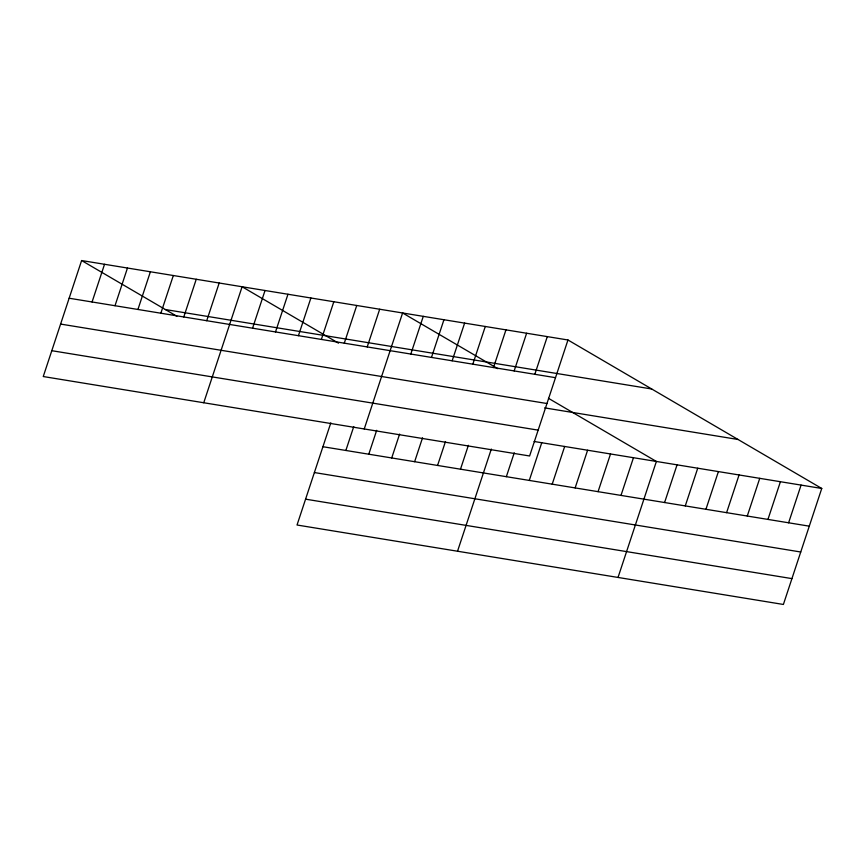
<?xml version="1.0" encoding="UTF-8"?>
<svg xmlns="http://www.w3.org/2000/svg" width="865" height="865" viewBox="0 0 865 865"><rect width="100%" height="100%" fill="white"/><g stroke="black" fill="none" stroke-linecap="round" stroke-linejoin="round"><path stroke-width="1.3" d="M81.613 260.538L43.25 376.535L529.607 455.985L567.97 339.988L81.613 260.538L176.86 316.266M92.068 301.982L104.535 264.29M115.002 305.723L127.469 268.031M137.924 309.475L150.391 271.772M160.858 313.216L173.324 275.524M183.78 316.958L196.247 279.265M206.713 320.71L219.18 283.017M203.751 402.744L242.103 286.758L338.507 343.156M252.569 328.203L265.036 290.499M275.502 331.944L287.969 294.251M298.425 335.685L310.892 297.993M321.358 339.437L333.825 301.744M344.281 343.178L356.748 305.486M330.819 422.844L297.03 525.012L783.387 604.462L821.75 488.466L567.97 339.988M367.214 346.93L379.681 309.227M345.859 450.46L353.753 426.586M364.241 428.964L402.603 312.979L497.862 368.706M368.782 454.201L376.675 430.327M410.81 354.045L423.277 316.352M391.715 457.953L399.608 434.079M431.484 357.429L443.95 319.726M414.638 461.694L422.531 437.82M452.146 360.802L464.613 323.11M437.571 465.446L445.464 441.572M472.82 364.176L485.287 326.483M493.493 367.549L505.96 329.857M460.494 469.187L468.387 445.313M514.156 370.934L526.623 333.241M457.531 551.232L491.32 449.054M534.83 374.307L547.296 336.615M506.349 476.68L514.253 452.806M529.283 480.421L541.75 442.729M552.205 484.173L564.672 446.47M575.139 487.914L587.605 450.222M598.061 491.655L610.528 453.963M620.994 495.407L633.461 457.715M618.032 577.442L656.384 461.456L548.475 398.322M664.59 502.522L677.057 464.829M685.264 505.906L697.731 468.214M705.937 509.28L718.404 471.587M726.6 512.653L739.067 474.961M747.274 516.037L759.74 478.334M767.947 519.411L780.414 481.719M788.61 522.784L801.077 485.092M165.356 309.54L651.713 388.99M69.146 298.23L555.503 377.681M60.604 324.072L546.961 403.522M544.615 407.88L737.996 439.474M51.792 350.693L538.149 430.143M534.105 441.485L821.75 488.466M322.926 446.718L809.283 526.169M314.384 472.55L800.741 552M305.583 499.17L791.94 578.62"/></g></svg>
